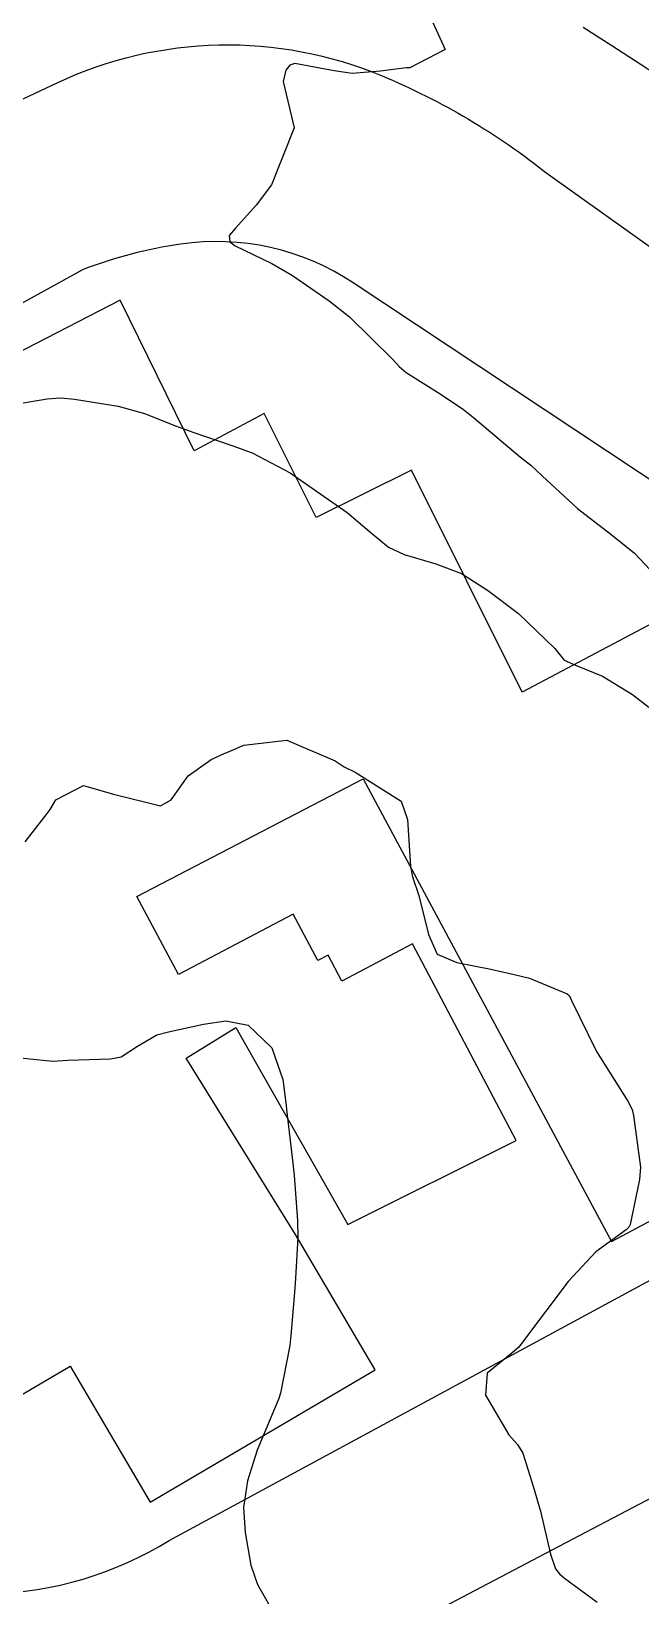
# Model space of a CAD drawing. Header units: metres. Extents: x 298520 to 308411, y 7433745 to 7450750.
# Drawn here: x 302644.4 to 302665.6, y 7441258.2 to 7441312.7 of the extents above; entities that cross this region are included whole.
import ezdxf

# ---------------------------------------------------------------- set-up
doc = ezdxf.new("R2010")
doc.units = ezdxf.units.M
doc.header["$LTSCALE"] = 10
for name, color, linetype in [('Curvas de Nivel 1m', 11, 'Continuous'), ('Curvas de Nivel 5m', 15, 'Continuous'), ('Edificações', 30, 'Continuous'), ('Vias Primárias', 230, 'Continuous')]:
    doc.layers.add(name, color=color, linetype=linetype)

msp = doc.modelspace()

# ---------------------------------------------------------------- linework, layer by layer
at = {"layer": 'Curvas de Nivel 1m', "flags": 128}
for points, elevation in [([(302663.567, 7441312.804), (302664.567, 7441312.161), (302665.548, 7441311.52), (302666.116, 7441311.151)], 744), ([(302643.405, 7441299.621), (302644.935, 7441299.878), (302645.408, 7441299.911), (302645.883, 7441299.868), (302647.405, 7441299.621), (302648.324, 7441299.361), (302649.399, 7441298.939), (302650.037, 7441298.703), (302651.392, 7441298.244), (302652.066, 7441297.997), (302653.383, 7441297.3), (302655.363, 7441295.92), (302656.123, 7441295.268), (302656.805, 7441294.716), (302657.345, 7441294.462), (302658.449, 7441294.132), (302659.339, 7441293.795), (302660.239, 7441293.221), (302661.321, 7441292.41), (302662.576, 7441291.191), (302662.904, 7441290.791), (302663.297, 7441290.607), (302664.239, 7441290.225), (302665.287, 7441289.59), (302665.849, 7441289.154)], 746), ([(302644.172, 7441284.462), (302644.901, 7441285.403), (302645.046, 7441285.592), (302645.241, 7441285.933), (302646.204, 7441286.43), (302647.244, 7441286.121), (302648.872, 7441285.72), (302649.242, 7441285.93), (302649.833, 7441286.765), (302650.641, 7441287.336), (302651.065, 7441287.532), (302651.266, 7441287.614), (302651.771, 7441287.826), (302653.27, 7441288.004), (302654.944, 7441287.283), (302655.26, 7441287.077), (302655.636, 7441286.895), (302657.242, 7441285.885), (302657.466, 7441285.248), (302657.567, 7441283.605), (302657.63, 7441283.254), (302657.852, 7441282.601), (302658.188, 7441281.245), (302658.492, 7441280.556), (302659.173, 7441280.274), (302660.352, 7441280.037), (302661.169, 7441279.854), (302661.697, 7441279.73), (302663.005, 7441279.182), (302663.091, 7441279.11), (302663.161, 7441278.953), (302664.028, 7441277.171), (302665.117, 7441275.445), (302665.27, 7441275.158), (302665.317, 7441274.951), (302665.564, 7441273.155), (302665.519, 7441272.724), (302665.196, 7441271.159), (302665.157, 7441271.064), (302665.061, 7441270.975), (302664.011, 7441270.213), (302663.043, 7441269.18), (302661.557, 7441267.202), (302661.335, 7441266.889), (302661.014, 7441266.628), (302660.229, 7441265.994), (302660.175, 7441265.218), (302660.979, 7441263.847), (302661.281, 7441263.511), (302661.471, 7441263.203), (302661.826, 7441262.061), (302662.084, 7441261.193), (302662.427, 7441259.691), (302662.6, 7441259.185), (302662.747, 7441259.008), (302662.92, 7441258.862), (302664.052, 7441258.028)], 747), ([(302643.551, 7441277.001), (302645.135, 7441276.842), (302645.658, 7441276.87), (302647.136, 7441276.922), (302647.51, 7441276.993), (302648.078, 7441277.361), (302648.75, 7441277.751), (302649.148, 7441277.861), (302650.366, 7441278.123), (302651.152, 7441278.248), (302651.923, 7441278.091), (302652.741, 7441277.306), (302653.126, 7441276.197), (302653.238, 7441275.299), (302653.255, 7441275.155), (302653.479, 7441273.296), (302653.519, 7441272.864), (302653.634, 7441271.294), (302653.644, 7441270.707), (302653.568, 7441269.295), (302653.536, 7441268.797), (302653.408, 7441267.296), (302653.366, 7441266.948), (302653.049, 7441265.299), (302653.039, 7441265.253), (302652.991, 7441265.109), (302652.232, 7441263.311), (302651.895, 7441262.249), (302651.757, 7441261.318), (302651.813, 7441260.444), (302652.021, 7441259.314), (302652.245, 7441258.638), (302652.905, 7441257.485)], 748)]:
    msp.add_lwpolyline(points, dxfattribs=dict(at, elevation=elevation))
at = {"layer": 'Curvas de Nivel 5m', "elevation": 745, "flags": 128}
msp.add_lwpolyline([(302658.215, 7441313.244), (302658.765, 7441312.028), (302657.545, 7441311.385), (302657.416, 7441311.381), (302656.519, 7441311.265), (302655.542, 7441311.189), (302654.91, 7441311.286), (302653.546, 7441311.531), (302653.368, 7441311.48), (302653.227, 7441311.305), (302653.14, 7441310.907), (302653.523, 7441309.3), (302652.731, 7441307.312), (302652.206, 7441306.605), (302651.48, 7441305.813), (302651.26, 7441305.549), (302651.288, 7441305.332), (302651.472, 7441305.198), (302652.74, 7441304.585), (302653.462, 7441304.159), (302654.742, 7441303.287), (302655.445, 7441302.73), (302656.942, 7441301.257), (302657.171, 7441301.004), (302657.418, 7441300.786), (302658.6, 7441300.049), (302659.406, 7441299.507), (302659.754, 7441299.226), (302661.389, 7441297.847), (302661.744, 7441297.562), (302662.139, 7441297.199), (302663.366, 7441296.065), (302664.527, 7441295.168), (302665.346, 7441294.508), (302666.631, 7441293.147)], dxfattribs=at)
at = {"layer": 'Edificações'}
for points in [[(302667.373, 7441292.812), (302661.449, 7441289.672), (302657.595, 7441297.398), (302654.282, 7441295.745), (302652.479, 7441299.361), (302650.05, 7441298.065), (302647.475, 7441303.301), (302631.308, 7441294.972)], [(302639.383, 7441262.499), (302645.733, 7441266.237), (302648.517, 7441261.507), (302656.336, 7441266.109), (302653.568, 7441270.812), (302649.77, 7441276.94), (302651.492, 7441278.007), (302655.383, 7441271.16), (302661.233, 7441274.081), (302657.639, 7441280.918), (302655.176, 7441279.623), (302654.699, 7441280.529), (302654.34, 7441280.34), (302653.49, 7441281.956), (302649.501, 7441279.858), (302648.054, 7441282.566), (302655.925, 7441286.663), (302664.549, 7441270.571), (302671.488, 7441274.261)]]:
    msp.add_lwpolyline(points, dxfattribs=at)
at = {"layer": 'Vias Primárias', "elevation": 722.311}
msp.add_lwpolyline([(302559.799, 7441321.504, -0.018318), (302570.923, 7441312.432, 0.068542), (302578.753, 7441307.258, 0.04698), (302594.629, 7441301.406, 0.053899), (302601.786, 7441300.313, -0.044283), (302609.488, 7441299.287, -0.010087), (302618.096, 7441297.171), (302623.882, 7441299.77), (302638.714, 7441307.785), (302645.279, 7441310.867, -0.211846), (302656.577, 7441311.108, -0.069664), (302662.347, 7441307.686), (302674.044, 7441299.347), (302677.411, 7441296.85, -0.018933), (302679.133, 7441295.468, -0.103509), (302683.937, 7441289.156), (302691.46, 7441275.059), (302662.26, 7441259.721), (302650.428, 7441253.494, 0.087998), (302648.386, 7441251.909, 0.061852), (302646.803, 7441248.853, 0.955597)], format="xyb", dxfattribs=at)
at = {"layer": 'Vias Primárias'}
msp.add_lwpolyline([(302623.825, 7441282.583), (302634.422, 7441263.057, 0.118676), (302635.621, 7441261.727, 0.02746), (302640.18, 7441258.956, 0.130788), (302642.942, 7441258.306, 0.131367), (302649.182, 7441260.169), (302673.772, 7441273.485, 0.214715), (302678.188, 7441279.277, 0.176613), (302677.218, 7441287.249, 0.12672), (302673.431, 7441291.542), (302667.709, 7441295.85), (302655.576, 7441303.908, 0.184876), (302649.571, 7441305.255, 0.05478), (302646.192, 7441304.376), (302626.717, 7441293.633), (302625.893, 7441292.807, 0.121184), (302623.926, 7441289.548, 0.071405), (302623.209, 7441285.087, 0.129656)], format="xyb", close=True, dxfattribs=at)

doc.saveas('drawing.dxf')
